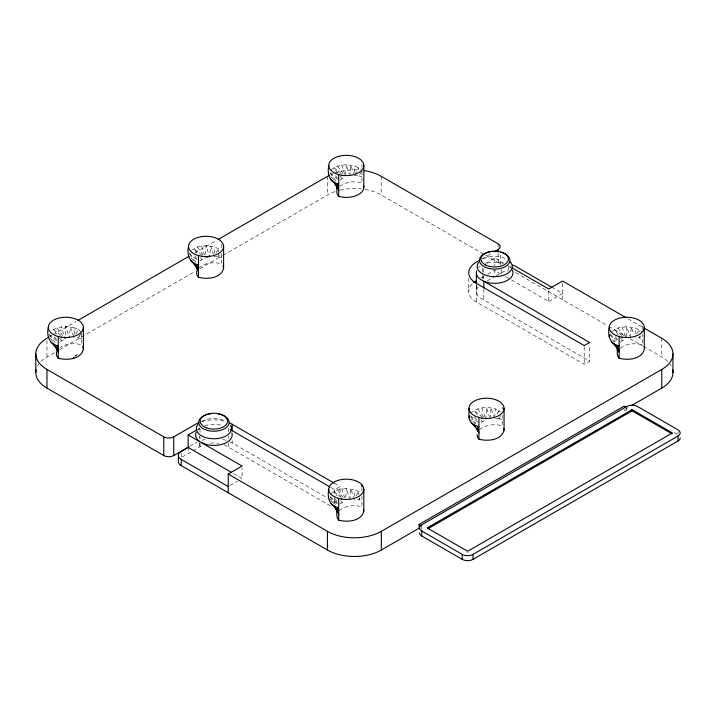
<?xml version="1.0" encoding="UTF-8"?>
<svg xmlns="http://www.w3.org/2000/svg" width="716" height="716" viewBox="0 0 716 716"><rect width="100%" height="100%" fill="white"/><g stroke="black" fill="none" stroke-linecap="round" stroke-linejoin="round"><path stroke-width="0.54" stroke-dasharray="3.58 2.69" d="M511.43 279.965L548.742 301.49L548.76 290.061M205.573 254.556L206.065 245.651L214.836 247.002L219.866 249.66M345.73 174.722L346.284 164.689L355.055 166.049L360.783 169.227M345.792 497.432L346.284 488.518L355.055 489.869L360.783 493.055M626.178 336.627L626.733 326.603L635.504 327.964L641.921 331.669M74.16 334.318L74.616 327.964C66.973 325.744 57.799 326.013 51.346 331.141M214.379 253.366L214.836 247.002M354.608 172.413L355.055 166.049M354.608 496.233L355.055 489.869M494.675 417.401L495.284 408.917C487.354 406.599 477.823 407.046 471.316 412.622M635.047 334.318L635.504 327.964M349.838 175.93L350.831 165.038L353.668 173.478M349.838 499.759L350.831 488.858L353.668 497.307M490.057 418.806L491.051 407.905L493.888 416.345M630.277 337.845L631.27 326.952L633.758 334.336M79.333 335.786L78.474 337.845L73.936 337.505M214.156 256.543L218.693 256.892L219.552 254.833M359.772 497.701L358.922 499.759L354.375 499.41M495.508 418.529L499.142 418.806L500.421 415.71M640.211 335.786L639.361 337.845L634.823 337.505M75.851 333.978L78.25 329.566L74.616 327.964M216.071 253.017L218.47 248.613L218.559 251.719M354.859 174.704L358.689 167.66L358.779 170.757M356.3 495.884L358.689 491.48L358.779 494.586M496.993 414.054L498.918 410.528L495.284 408.917M636.739 333.978L639.137 329.566L639.191 331.642M81.015 333.262L78.474 337.845L81.526 338.579M221.745 257.617L218.693 256.892L219.714 255.057M354.375 175.59L358.922 175.93L361.464 171.357M359.933 497.924L358.922 499.759L361.965 500.484M502.193 419.531L499.142 418.806L500.663 416.05M640.381 336.01L639.361 337.845L642.413 338.579M197.706 429.922L199.549 428.365L199.549 431.659M192.899 450.883L200.015 446.65A18.303 10.57 0 0 1 203.022 445.048M60.135 341.514L64.252 339.259M191.575 250.188L197.294 247.002L206.065 245.651L209.618 256.892L210.611 245.991L213.449 254.431M199.666 261.08L205.385 257.903L208.562 257.142M74.67 356.049L77.74 354.277M331.096 169.755L337.513 166.049L346.284 164.689L349.193 173.89M339.885 180.128L344.7 177.344M331.096 493.584L337.513 489.869L346.284 488.518L349.193 497.718M339.885 503.957L344.7 501.173M339.187 510.705C345.372 505.46 354.366 504.69 361.965 506.713L361.965 496.34M480.803 422.476L485.833 419.818L486.513 407.556L489.413 416.757M479.407 429.752C485.591 424.499 494.586 423.738 502.193 425.76L502.193 415.378M611.536 331.669L617.962 327.964L626.733 326.603L629.633 335.804M620.325 342.042L625.14 339.259M620.325 348.271C626.446 343.465 635.092 342.866 642.413 344.808L642.413 334.426M49.869 336.61L51.812 335.491M52.778 334.936L76.003 321.529M195.02 252.811L216.313 240.522M40.91 361.526A38.136 22.017 0 0 1 46.97 356.971L55.678 351.941M59.553 349.703L195.02 271.489M199.862 268.697L222.121 255.854M223.088 255.29L327.588 194.958A37.885 21.874 0 0 1 335.437 191.476M482.038 258.879L491.516 253.401M197.652 429.466L199.549 428.365M485.332 263.372L494.837 257.885L503.769 263.184M189.865 446.247L195.549 442.962A25.928 14.973 0 0 1 197.213 442.076M481.089 278.103L483.935 276.465M487.721 274.273L494.362 270.442M182.195 457.068L191.942 451.438M487.229 280.958L493.888 277.11M495.955 275.92L501.755 272.572A9.791 5.647 0 0 1 508.673 270.916M230.087 485.466L237.479 481.197M548.742 301.49L562.606 293.479L553.012 287.939M330.837 487.444L334.694 489.663L340.082 486.549L340.082 496.439M472.229 283.939A25.928 14.973 0 0 0 476.355 302.018L584.211 364.292L589.608 361.177L589.608 344.691M625.005 409.346L628.872 407.109M468.166 552.206L467.101 552.206M358.922 175.93L361.965 176.664M505.559 276.698L508.566 278.309L508.566 275.195M628.084 318.835L642.529 327.167M508.566 270.004L508.566 265.851L511.439 267.507M365.133 189.454A37.885 21.874 0 0 1 381.163 194.958L484.616 254.681M485.582 255.236L498.148 262.495A7.053 4.072 0 0 1 500.215 265.376L500.215 253.285M515.601 272.572L607.866 325.843M608.824 326.398L626.16 336.404M630.008 338.623L642.529 345.855M643.487 346.41L661.79 356.971A38.136 22.017 0 0 1 667.849 361.526M674.114 432.589L677.962 434.809M624.039 409.901L625.829 410.939M334.309 483.219L340.082 486.549M229.675 441.665A25.928 14.973 0 0 1 232.226 442.962L327.57 498.005M328.528 498.56L337.2 503.563M224.197 444.815A18.303 10.57 0 0 1 228.619 447.267L330.837 506.123M233.497 473.553L242.097 478.53L242.097 468.148M477.912 287.205A18.303 10.57 0 0 0 483.819 299.932L589.608 361.177M501.093 274.049L494.837 270.335L494.837 275.526M500.305 411.575L498.918 410.528L499.052 415.701M81.033 331.669L78.25 329.566L78.304 331.642M621.864 335.544L614.328 329.566L618.06 334.596M341.425 173.63L333.88 167.66L337.621 172.69M482.477 417.16L474.108 410.528L477.84 415.557M202.037 255.245L193.66 248.613L197.392 253.643M341.425 497.45L333.88 491.48L336.994 495.669M60.976 335.544L53.44 329.566L56.555 333.763M609.79 334.112L617.165 340.449M330.166 172.905L337.549 179.242M470.385 415.772L477.769 422.109M189.122 253.151L196.506 259.496M330.166 496.725L337.549 503.071M48.903 334.112L57.101 341.156M612.35 339.742L614.722 341.997M331.114 177.076L335.061 180.835M470.546 419.191L472.13 420.695M472.918 421.447L475.29 423.711M190.895 258.029L195.629 262.548M331.114 500.905L334.274 503.912M49.887 338.238L53.834 341.997M617.962 327.964L623.564 335.509M620.548 337.952L622.419 340.467M615.277 336.699L617.765 340.046M610.408 334.945L615.384 341.657M337.513 166.049L343.116 173.594M340.109 176.038L341.971 178.553M335.455 175.626L337.317 178.141M329.969 173.039L336.189 181.416M477.742 408.917L483.962 417.303M480.955 419.746L482.199 421.42M474.431 416.81L478.163 421.84M470.806 416.739L475.791 423.451M197.294 247.002L203.523 255.388M200.507 257.832L201.751 259.514M194.609 255.737L197.097 259.094M189.749 253.992L195.969 262.378M337.513 489.869L343.116 497.414M340.726 500.699L341.971 502.381M334.828 498.613L337.317 501.961M329.969 496.859L335.562 504.404M57.074 327.964L62.677 335.509M59.661 337.952L61.531 340.467M54.389 336.699L57.495 340.888M49.52 334.945L55.123 342.49M73.578 336.448L70.383 326.952L69.398 337.845L65.845 326.603L65.165 338.856L61.308 326.952M622.195 326.952L625.408 336.869M481.966 407.905L484.866 416.837M341.747 165.038L344.96 174.964M341.747 488.858L344.647 497.79M201.527 245.991L204.418 254.923M499.088 416.73L499.142 418.806M218.586 252.748L218.693 256.892M76.003 355.046L76.003 357.338M677.962 431.82L677.962 433.815M661.79 338.292L661.79 356.971M642.413 326.12L642.413 329.235M626.733 407.726L626.733 410.528M584.211 346.705L584.211 364.292M562.606 283.106L562.606 299.709M502.193 407.073L502.193 409.149M501.755 269.458L501.755 272.572M498.148 243.816L498.148 247.11M498.148 252.873L498.148 264.956M494.837 257.885L494.837 266.182M483.819 288.942L483.819 299.932M483.434 268.858L483.434 275.454M483.434 276.555L483.434 278.757M482.745 268.035L482.745 274.622M482.745 275.723L482.745 279.025M476.4 285.228L476.4 291.824M476.355 285.532L476.355 302.018M468.756 278.238L468.756 291.43M421.796 526.976L421.796 528.847M381.163 176.27L381.163 194.958M361.965 164.206L361.965 167.32M361.965 171.473L361.965 182.893L358.922 182.159A17.542 10.131 0 0 0 339.787 186.321M361.965 488.035L361.965 491.149M334.694 489.663L334.694 497.36M334.694 498.461L334.694 503.948M327.588 176.27L327.588 194.958M232.226 440.761L232.226 442.962M228.619 431.882L228.619 428.589A18.303 10.57 0 0 1 230.069 429.931M228.619 436.286L228.619 438.478M228.619 442.873L228.619 447.267M221.745 244.129L221.745 248.282M221.745 253.464L221.745 263.846L218.693 263.121A17.542 10.131 0 0 0 198.967 267.838M200.015 429.072L200.015 432.366M200.015 436.76L200.015 438.962M200.015 443.356L200.015 446.65M199.549 436.053L199.549 438.255M199.549 442.649L199.549 447.044M188.147 447.402L188.147 453.631M181.22 453.479L181.22 457.622M81.526 333.387L81.526 344.808L78.474 344.074A17.542 10.131 0 0 0 60.019 347.69M46.97 340.485L46.97 356.971M670.051 364.113A38.136 22.017 0 0 1 671.187 365.921M339.885 190.214A37.885 21.874 0 0 1 361.285 188.917M331.32 174.382A37.885 21.874 0 0 1 333.334 173.549M335.437 172.798A37.885 21.874 0 0 1 359.325 170.05M37.563 365.921A38.136 22.017 0 0 1 38.7 364.113M483.246 258.843A17.542 10.131 0 0 1 505.102 258.369M478.503 267.811A18.303 10.57 0 0 1 479.962 266.468M487.05 263.139A18.303 10.57 0 0 1 504.717 263.9M508.566 265.851A18.303 10.57 0 0 1 510.875 267.811M201.903 421.59A25.928 14.973 0 0 1 225.871 421.59M204.731 425.716A18.303 10.57 0 0 1 222.443 425.519M201.903 440.268A25.928 14.973 0 0 1 205.027 439.481M222.748 439.481A25.928 14.973 0 0 1 226.856 440.582M210.486 443.159A18.303 10.57 0 0 1 218.622 443.338M201.482 421.473A17.542 10.131 0 0 1 225.334 420.963"/><path stroke-width="1.07" d="M338.695 183.869L337.513 183.591L338.695 190.098L337.433 188.335L337.513 183.591C329.056 181.801 327.194 172.905 328.742 165.477M338.695 507.698L337.513 507.411L338.695 513.927L337.433 512.164L337.513 507.411C329.056 505.63 327.194 496.734 328.742 489.305M619.143 345.783L617.962 345.506L619.143 352.012L617.872 350.249L617.962 345.506C609.504 343.716 607.642 334.82 609.191 327.391M73.605 358.197L73.829 357.221M83.387 327.391L83.387 349.184C80.962 359.557 66.848 360.515 58.256 358.242L56.994 356.478A17.542 10.131 0 0 1 56.994 351.234M223.607 246.429L223.607 268.231C221.181 278.605 207.067 279.562 198.475 277.28L197.213 275.526A17.542 10.131 0 0 1 197.213 270.281M363.826 489.305L363.826 511.099C361.401 521.472 347.287 522.429 338.695 520.147L337.433 518.393L336.833 515.771L336.833 509.541M475.621 427.13C472.891 424.078 467.745 420.722 469.365 415.942M504.055 408.344L504.055 430.146C501.621 440.519 487.507 441.477 478.915 439.194L477.653 437.431L477.062 434.809M609.191 336.735L609.585 334.981M427.721 527.602L427.721 528.22L467.101 550.962L468.166 550.962L672.405 432.956L632.139 409.686L427.721 527.602L427.721 528.856L631.593 411.145L632.658 411.145L672.038 433.887M48.903 337.173L46.97 338.292A38.136 22.017 0 0 0 46.97 369.429L46.97 388.108L163.776 455.546A7.053 4.072 0 0 0 173.755 455.546L188.917 446.793M77.937 320.41L189.212 256.167M218.246 239.404L327.588 176.27A37.885 21.874 0 0 1 329.405 175.295M46.97 369.429L163.776 436.858A7.053 4.072 0 0 0 173.755 436.858L195.549 424.275A25.928 14.973 0 0 1 199.021 422.601M480.141 259.971L476.355 262.154A25.928 14.973 0 0 0 476.355 283.33L584.211 345.604L589.608 342.49L483.819 281.245L483.819 287.841M494.362 251.764L498.148 249.571A7.053 4.072 0 0 0 498.148 243.816L381.163 176.27A37.885 21.874 0 0 0 364.184 170.614M625.829 407.207L624.039 406.169L419.093 524.488L419.093 528.22L381.342 550.022A38.136 22.017 0 0 1 327.409 550.022L181.22 465.615L181.22 459.395A9.791 5.647 0 0 1 181.22 451.402L188.147 447.402L188.147 434.952L196.694 430.012M228.234 492.76L228.234 474.073L242.097 466.071L188.147 434.952M228.234 474.073L327.409 531.335A38.136 22.017 0 0 0 381.342 531.335L661.79 369.429A38.136 22.017 0 0 0 661.79 338.292L644.454 328.277M631.78 405.435L661.79 388.108A38.136 22.017 0 0 0 672.628 369.662M421.796 531.03L462.241 554.381A7.625 4.403 0 0 0 473.025 554.381L677.962 436.062A7.625 4.403 0 0 0 677.962 429.833L637.517 406.482A7.625 4.403 0 0 0 626.733 406.482L421.796 524.801A7.625 4.403 0 0 0 421.796 531.03L421.796 536.007L462.241 559.357A7.625 4.403 0 0 0 473.025 559.357L677.962 441.038A7.625 4.403 0 0 0 680.2 437.924M336.833 185.713L336.833 191.942A17.542 10.131 0 0 0 337.433 194.564L338.695 196.327L341.747 197.052A17.542 10.131 0 0 0 363.567 185.516M617.282 348.665L617.282 353.856L617.872 356.478L619.143 358.242C627.726 360.515 641.849 359.557 644.275 349.184L644.275 327.391M198.475 264.83C189.534 263.595 186.545 254.368 188.523 246.429M478.915 426.736L474.108 424.848L471.316 422.753M58.256 345.783C49.306 344.548 46.325 335.321 48.303 327.391M332.904 180.799L331.096 179.886L336.117 184.988M192.685 261.761L190.877 260.839L195.898 265.94M188.147 447.402L231.581 472.453M626.16 317.716L562.606 281.03L548.769 289.022L512.396 268.061M552.054 287.393L515.601 266.343A9.791 5.647 0 0 0 512.423 265.117M419.093 524.488L421.796 526.045M229.675 422.986A25.928 14.973 0 0 1 232.226 424.275L334.309 483.219M230.543 429.698L329.87 486.889M181.22 459.395L228.234 486.531M611.536 341.792L615.841 346.168M331.096 503.706L336.117 508.808M50.657 341.792L56.394 347.627M616.1 346.132L614.328 343.895L617.872 350.249M336.243 184.97L333.88 181.98L337.433 188.335M475.88 427.094L474.108 424.848L478.915 432.965L477.742 426.459L477.653 431.202L477.062 428.589M196.023 265.922L193.66 262.933L198.475 271.06L197.294 264.544L197.213 269.297L196.811 267.542M336.243 508.79L333.88 505.8L337.433 512.164M54.622 345.389L53.44 343.895L58.256 352.012L57.074 345.506L56.994 350.249L56.591 348.504M503.652 428.392L504.055 430.146M363.433 509.353L363.826 511.099M223.007 265.609L223.607 268.231M82.788 346.562L83.387 349.184M677.962 436.062L677.962 441.038M672.959 353.856L672.959 372.535M661.79 369.429L661.79 388.108M632.658 409.901L632.658 411.145M631.593 409.901L631.593 411.145M619.143 336.439L619.143 358.242M498.148 249.571L498.148 251.772M478.915 417.401L478.915 439.194M476.4 273.136L476.4 284.127M473.025 554.381L473.025 559.357M468.971 408.344L468.971 417.688M462.241 554.381L462.241 559.357M381.342 531.335L381.342 550.022M363.826 165.477L363.826 187.27M361.965 484.92L361.965 486.996M338.695 174.534L338.695 196.327M338.695 498.354L338.695 520.147M327.409 531.335L327.409 550.022M232.226 424.275L232.226 430.871M198.475 255.487L198.475 277.28M178.356 455.394L178.356 461.623A9.791 5.647 0 0 0 181.22 465.615M173.755 436.858L173.755 455.546M163.776 436.858L163.776 455.546M58.256 336.439L58.256 358.242M35.8 353.856L35.8 372.535M46.97 388.108A38.136 22.017 0 0 1 36.122 369.662M421.796 536.007A7.625 4.403 0 0 1 419.558 532.892M510.195 261.788A17.542 10.131 0 0 1 495.347 276.636A17.542 10.131 0 0 1 478.61 262.468M500.788 252.22A15.251 8.807 0 0 1 506.498 265.869A15.251 8.807 0 0 1 482.19 265.341A15.251 8.807 0 0 1 489.655 251.978M491.57 251.665A15.251 8.807 0 0 1 497.522 251.638M512.37 270.013A18.303 10.57 0 0 1 495.374 283.303A18.303 10.57 0 0 1 476.704 270.782M473.706 282.632A25.928 14.973 0 0 1 476.355 280.842M231.877 432.903A18.303 10.57 0 0 1 223.043 444.018A18.303 10.57 0 0 1 201.948 442.873M199.155 441.137A18.303 10.57 0 0 1 196.202 432.133M217.834 413.902A15.251 8.807 0 0 1 226.802 427.094A15.251 8.807 0 0 1 202.324 428.15A15.251 8.807 0 0 1 207.783 414.34M208.848 414.099A15.251 8.807 0 0 1 211.05 413.759M230.445 425.286A17.542 10.131 0 0 1 213.234 438.756A17.542 10.131 0 0 1 197.813 424.588M341.747 175.259L337.513 174.248A17.542 10.131 0 0 1 333.88 158.317A17.542 10.131 0 0 1 361.482 160.411L363.236 162.854A17.542 10.131 0 0 1 341.747 175.259M622.195 337.173L617.962 336.162A17.542 10.131 0 0 1 614.328 320.231A17.542 10.131 0 0 1 641.921 322.325L643.675 324.769A17.542 10.131 0 0 1 622.195 337.173M201.527 256.221L197.294 255.2A17.542 10.131 0 0 1 193.66 239.269A17.542 10.131 0 0 1 221.262 241.373L223.007 243.816A17.542 10.131 0 0 1 201.527 256.221M481.966 418.126L477.742 417.115A17.542 10.131 0 0 1 474.108 401.184A17.542 10.131 0 0 1 501.701 403.278L503.455 405.721A17.542 10.131 0 0 1 481.966 418.126M61.308 337.173L57.074 336.162A17.542 10.131 0 0 1 53.44 320.231A17.542 10.131 0 0 1 81.033 322.325L82.788 324.769A17.542 10.131 0 0 1 61.308 337.173M341.747 499.088L337.513 498.076A17.542 10.131 0 0 1 333.88 482.137A17.542 10.131 0 0 1 361.482 484.24L363.236 486.683A17.542 10.131 0 0 1 341.747 499.088M485.734 265.054A13.729 7.93 0 0 0 508.181 260.517A13.729 7.93 0 0 0 490.156 251.567A13.729 7.93 0 0 0 485.734 265.054M206.584 427.873A13.729 7.93 0 0 0 227.607 421.464A13.729 7.93 0 0 0 207.47 414.152A13.729 7.93 0 0 0 206.584 427.873"/></g></svg>
